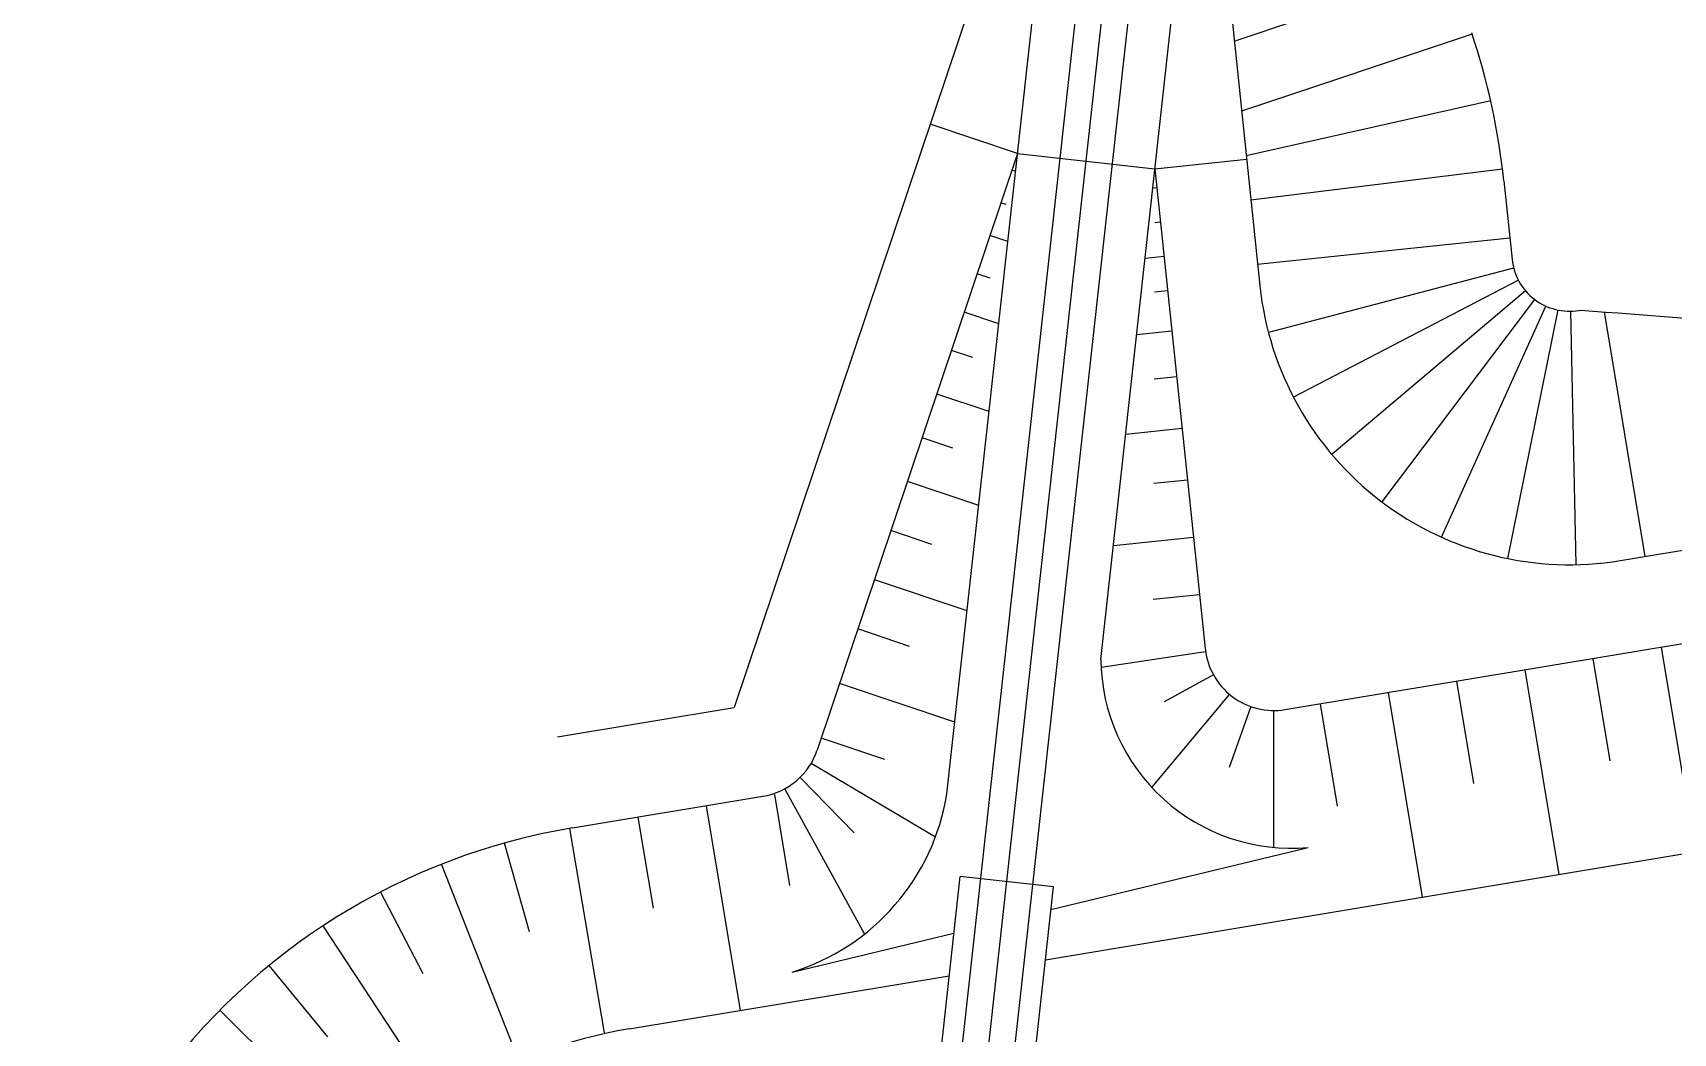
# Model space of a CAD drawing. Header units: millimetres. Extents: x -16232 to 52632, y -3739 to 20678.
# Drawn here: x 20070 to 21046, y 15209 to 15804 of the extents above; entities that cross this region are included whole.
import ezdxf

# ---------------------------------------------------------------- set-up
doc = ezdxf.new("R2010")
doc.units = ezdxf.units.MM
doc.header["$LTSCALE"] = 300
doc.header["$MEASUREMENT"] = 0
doc.layers.add('CINZA-8', color=8, linetype='Continuous')

msp = doc.modelspace()

# ---------------------------------------------------------------- linework, layer by layer
at = {"layer": 'CINZA-8'}
for p, q in [((20620.59, 14894.082), (20825.489, 16753.398)), ((20606.433, 15050.951), (20769.522, 16530.873)), ((20622.26, 15051.906), (20784.328, 16522.563)), ((20705.476, 15431.303), (20797.146, 16263.142)), ((20613.867, 15351.47), (20710.459, 16227.979)), ((20684.119, 15988.96), (20487.259, 15402.68)), ((20765.937, 15979.944), (20800.139, 15653.629)), ((20784.867, 15799.337), (20913.362, 15842.449)), ((20926.452, 15803.43), (20789.23, 15757.712)), ((20937.493, 15763.781), (20792.028, 15731.015)), ((20655.84, 15732.345), (20603.819, 15749.812)), ((20655.84, 15732.345), (20536.656, 15377.396)), ((20655.84, 15732.345), (20737.658, 15723.328)), ((20737.658, 15723.328), (20792.234, 15729.049)), ((20654.686, 15721.878), (20652.565, 15722.591)), ((20737.658, 15723.328), (20767.584, 15437.813)), ((20794.761, 15704.941), (20944.518, 15723.229)), ((20736.408, 15711.988), (20738.82, 15712.241)), ((20945.311, 15716.242), (20950.224, 15669.36)), ((20649.197, 15702.014), (20646.014, 15703.083)), ((20737.533, 15691.415), (20740.965, 15691.775)), ((20650.073, 15680.013), (20639.464, 15683.575)), ((20798.783, 15666.572), (20948.868, 15682.303)), ((20731.794, 15670.122), (20743.11, 15671.308)), ((20639.602, 15658.203), (20631.822, 15660.816)), ((20951.161, 15664.229), (20805.198, 15625.918)), ((20737.371, 15650.016), (20745.255, 15650.842)), ((20820.004, 15587.517), (20953.903, 15657.117)), ((20958.148, 15650.787), (20842.926, 15553.335)), ((20872.831, 15525.058), (20963.686, 15645.551)), ((20908.243, 15504.084), (20970.244, 15641.667)), ((20644.69, 15631.169), (20624.18, 15638.056)), ((20977.497, 15639.327), (20947.412, 15491.449)), ((20988.404, 15487.776), (20985.088, 15638.647)), ((20989.951, 15639.101), (20991.048, 15639.284)), ((21005.114, 15638.171), (21029.27, 15492.656)), ((20726.796, 15624.768), (20747.758, 15626.965)), ((20629.268, 15611.022), (20616.538, 15615.297)), ((20737.169, 15598.267), (20750.618, 15599.677)), ((20638.923, 15578.837), (20607.804, 15589.286)), ((20617.459, 15557.101), (20599.07, 15563.276)), ((20720.26, 15565.458), (20753.836, 15568.977)), ((20632.772, 15523.016), (20590.336, 15537.265)), ((20736.927, 15536.169), (20757.053, 15538.278)), ((21014.665, 15490.231), (21287.211, 15535.475)), ((20815.256, 15401.502), (21559.35, 15525.025)), ((20604.911, 15499.81), (20580.511, 15508.003)), ((20712.955, 15499.171), (20760.629, 15504.168)), ((20625.851, 15460.218), (20570.685, 15478.741)), ((20736.657, 15467.17), (20764.204, 15470.058)), ((20591.625, 15439.149), (20560.86, 15449.479)), ((20705.612, 15426.719), (20767.812, 15436.018)), ((21038.958, 15438.638), (21059.177, 15316.835)), ((20998.357, 15431.898), (21008.466, 15370.996)), ((20618.546, 15393.931), (20549.943, 15416.966)), ((20772.469, 15422.241), (20743.1, 15406.058)), ((20917.155, 15418.418), (20927.265, 15357.516)), ((20957.756, 15425.158), (20977.975, 15303.355)), ((20735.821, 15355.149), (20782.118, 15410.528)), ((20876.554, 15411.678), (20896.773, 15289.875)), ((20382.046, 15385.214), (20487.259, 15402.68)), ((20794.722, 15403.327), (20781.786, 15366.961)), ((20808.467, 15319.445), (20808.5, 15400.947)), ((20835.953, 15404.938), (20846.063, 15344.036)), ((20576.864, 15371.748), (20539.026, 15384.453)), ((20607.004, 15325.62), (20533.037, 15369.499)), ((20526.447, 15361.102), (20558.668, 15328.223)), ((20391.033, 15331.079), (20504.38, 15349.895)), ((20511.145, 15351.018), (20520.131, 15296.884)), ((20564.89, 15268.007), (20517.447, 15354.42)), ((20672.468, 15252.639), (21279.983, 15353.489)), ((20470.544, 15344.278), (20490.764, 15222.476)), ((20410.145, 15209.09), (20389.401, 15330.805)), ((20429.943, 15337.539), (20438.929, 15283.404)), ((20365.385, 15269.258), (20350.626, 15322.111)), ((20675.755, 15282.464), (20828.883, 15319.411)), ((20358.272, 15194.605), (20312.957, 15309.458)), ((20575.965, 14886.674), (20621.75, 15302.143)), ((20677.25, 15296.026), (20621.75, 15302.143)), ((20302.102, 15244.289), (20276.796, 15292.982)), ((20633.186, 14896.173), (20677.25, 15296.026)), ((20310.484, 15169.769), (20242.532, 15272.857)), ((20521.743, 15245.304), (20618.047, 15268.54)), ((20245.302, 15206.849), (20210.529, 15249.301)), ((20424.786, 15211.523), (20615.248, 15243.14)), ((20268.82, 15135.641), (20181.132, 15222.564))]:
    msp.add_line(p, q, dxfattribs=at)
for centre, radius, start, end in [((20535.987, 15673.339), 411.566, 5.983516, 18.547367), ((20984.335, 15672.936), 34.297, 185.983516, 279.425384), ((20984.335, 15672.936), 185.205, 185.983516, 279.425384), ((21732.532, 24925.633), 9315.905, 265.4347892, 266.9068798), ((20808.516, 15442.103), 41.157, 185.983516, 279.425384), ((20818.866, 15432.363), 113.395, 180.535331, 275.068048), ((20497.64, 15390.496), 41.157, 279.425384, 341.439088), ((20482.334, 15372.553), 133.212, 287.207631, 350.893567), ((20453.939, 14952.137), 384.128, 99.425384, 189.425385), ((20469.719, 14940.85), 274.377, 99.425384, 189.425385)]:
    msp.add_arc(centre, radius, start, end, dxfattribs=at)

doc.saveas('drawing.dxf')
